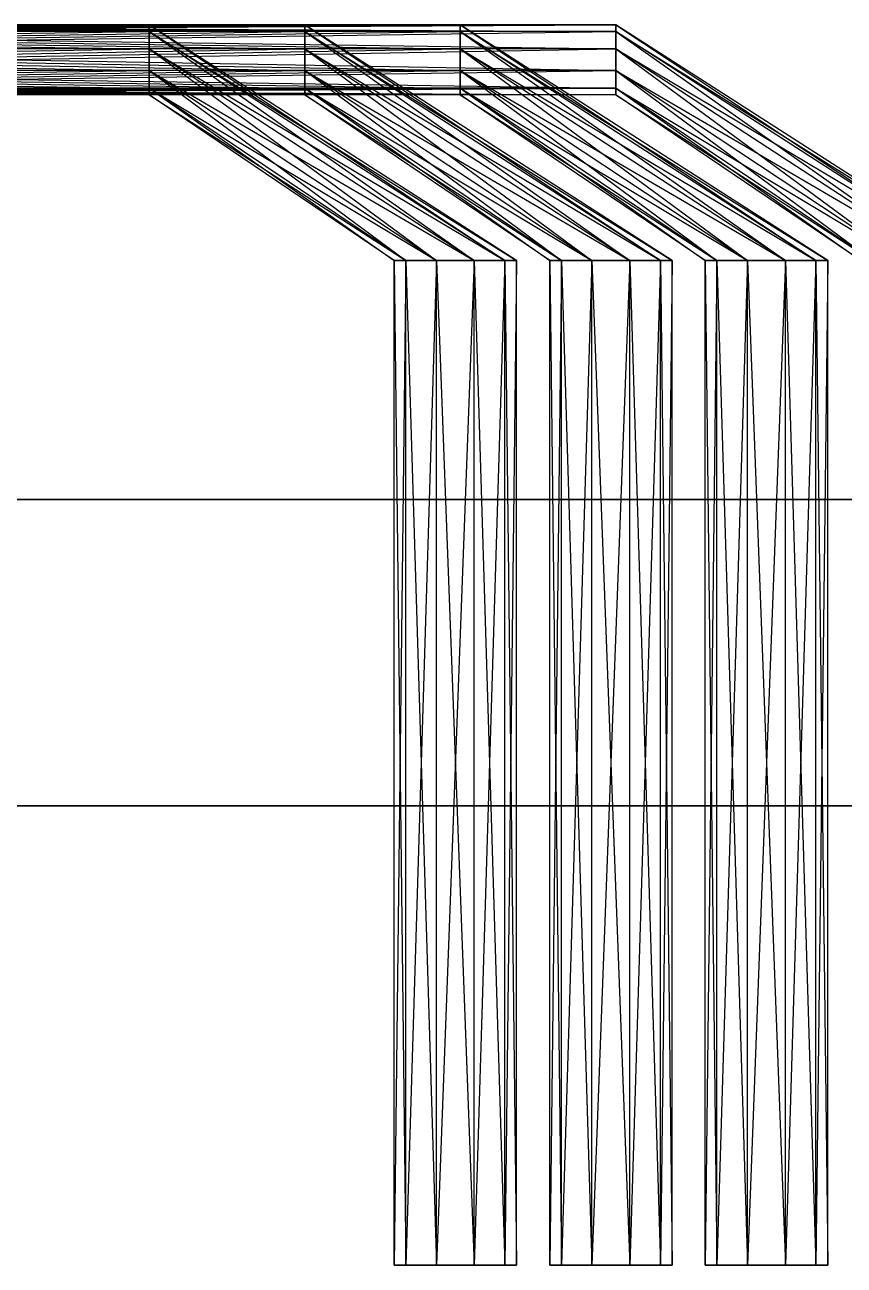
# Model space of a CAD drawing. Extents: x -2 to 217, y -2 to 10.
# Drawn here: x 151.294 to 153.97, y -2 to 2.05 of the extents above; entities that cross this region are included whole.
import ezdxf

# ---------------------------------------------------------------- set-up
doc = ezdxf.new("R2010")
doc.units = 0
doc.layers.add('UB3D', color=1, linetype='CONTINUOUS')

msp = doc.modelspace()

# ---------------------------------------------------------------- linework, layer by layer
at = {"layer": 'UB3D', "color": 254}
for points in [[(151.7, 2.02831, -55.4896), (147.7, 2.02831, -55.4896), (151.7, 2.050101, -55.372)], [(147.7, 2.02831, -55.4896), (151.7, 2.050101, -55.372), (147.7, 2.050101, -55.372)], [(151.7, 2.050101, -55.372), (147.7, 2.050101, -55.372), (151.7, 2.02831, -55.2544)], [(147.7, 2.050101, -55.372), (151.7, 2.02831, -55.2544), (147.7, 2.02831, -55.2544)], [(151.7, 1.971266, -55.5622), (147.7, 1.971266, -55.5622), (151.7, 2.02831, -55.4896)], [(147.7, 1.971266, -55.5622), (151.7, 2.02831, -55.4896), (147.7, 2.02831, -55.4896)], [(151.7, 2.02831, -55.2544), (147.7, 2.02831, -55.2544), (151.7, 1.971266, -55.1818)], [(147.7, 2.02831, -55.2544), (151.7, 1.971266, -55.1818), (147.7, 1.971266, -55.1818)], [(152.208, 2.02831, -68.1896), (148.208, 2.02831, -68.1896), (152.208, 2.050101, -68.072)], [(148.208, 2.02831, -68.1896), (152.208, 2.050101, -68.072), (148.208, 2.050101, -68.072)], [(152.208, 2.050101, -68.072), (148.208, 2.050101, -68.072), (152.208, 2.02831, -67.9544)], [(148.208, 2.050101, -68.072), (152.208, 2.02831, -67.9544), (148.208, 2.02831, -67.9544)], [(152.208, 2.02831, -18.4056), (148.208, 2.02831, -18.4056), (152.208, 2.050101, -18.288)], [(148.208, 2.02831, -18.4056), (152.208, 2.050101, -18.288), (148.208, 2.050101, -18.288)], [(152.208, 2.050101, -18.288), (148.208, 2.050101, -18.288), (152.208, 2.02831, -18.1704)], [(148.208, 2.050101, -18.288), (152.208, 2.02831, -18.1704), (148.208, 2.02831, -18.1704)], [(152.208, 2.02831, 20.7104), (148.208, 2.02831, 20.7104), (152.208, 2.050101, 20.828)], [(148.208, 2.02831, 20.7104), (152.208, 2.050101, 20.828), (148.208, 2.050101, 20.828)], [(152.208, 2.050101, 20.828), (148.208, 2.050101, 20.828), (152.208, 2.02831, 20.9456)], [(148.208, 2.050101, 20.828), (152.208, 2.02831, 20.9456), (148.208, 2.02831, 20.9456)], [(152.208, 1.971266, -68.2622), (148.208, 1.971266, -68.2622), (152.208, 2.02831, -68.1896)], [(148.208, 1.971266, -68.2622), (152.208, 2.02831, -68.1896), (148.208, 2.02831, -68.1896)], [(152.208, 2.02831, -67.9544), (148.208, 2.02831, -67.9544), (152.208, 1.971266, -67.8818)], [(148.208, 2.02831, -67.9544), (152.208, 1.971266, -67.8818), (148.208, 1.971266, -67.8818)], [(152.208, 1.971266, -18.4782), (148.208, 1.971266, -18.4782), (152.208, 2.02831, -18.4056)], [(148.208, 1.971266, -18.4782), (152.208, 2.02831, -18.4056), (148.208, 2.02831, -18.4056)], [(152.208, 2.02831, -18.1704), (148.208, 2.02831, -18.1704), (152.208, 1.971266, -18.0978)], [(148.208, 2.02831, -18.1704), (152.208, 1.971266, -18.0978), (148.208, 1.971266, -18.0978)], [(152.208, 1.971266, 20.6378), (148.208, 1.971266, 20.6378), (152.208, 2.02831, 20.7104)], [(148.208, 1.971266, 20.6378), (152.208, 2.02831, 20.7104), (148.208, 2.02831, 20.7104)], [(152.208, 2.02831, 20.9456), (148.208, 2.02831, 20.9456), (152.208, 1.971266, 21.0182)], [(148.208, 2.02831, 20.9456), (152.208, 1.971266, 21.0182), (148.208, 1.971266, 21.0182)], [(152.716, 2.02831, -31.1056), (148.716, 2.02831, -31.1056), (152.716, 2.050101, -30.988)], [(148.716, 2.02831, -31.1056), (152.716, 2.050101, -30.988), (148.716, 2.050101, -30.988)], [(152.716, 2.050101, -30.988), (148.716, 2.050101, -30.988), (152.716, 2.02831, -30.8704)], [(148.716, 2.050101, -30.988), (152.716, 2.02831, -30.8704), (148.716, 2.02831, -30.8704)], [(152.716, 2.02831, 8.0104), (148.716, 2.02831, 8.0104), (152.716, 2.050101, 8.128)], [(148.716, 2.02831, 8.0104), (152.716, 2.050101, 8.128), (148.716, 2.050101, 8.128)], [(152.716, 2.050101, 8.128), (148.716, 2.050101, 8.128), (152.716, 2.02831, 8.2456)], [(148.716, 2.050101, 8.128), (152.716, 2.02831, 8.2456), (148.716, 2.02831, 8.2456)], [(152.716, 2.02831, 59.8264), (148.716, 2.02831, 59.8264), (152.716, 2.050101, 59.944)], [(148.716, 2.02831, 59.8264), (152.716, 2.050101, 59.944), (148.716, 2.050101, 59.944)], [(152.716, 2.050101, 59.944), (148.716, 2.050101, 59.944), (152.716, 2.02831, 60.0616)], [(148.716, 2.050101, 59.944), (152.716, 2.02831, 60.0616), (148.716, 2.02831, 60.0616)], [(152.716, 1.971266, -31.1782), (148.716, 1.971266, -31.1782), (152.716, 2.02831, -31.1056)], [(148.716, 1.971266, -31.1782), (152.716, 2.02831, -31.1056), (148.716, 2.02831, -31.1056)], [(152.716, 2.02831, -30.8704), (148.716, 2.02831, -30.8704), (152.716, 1.971266, -30.7978)], [(148.716, 2.02831, -30.8704), (152.716, 1.971266, -30.7978), (148.716, 1.971266, -30.7978)], [(152.716, 1.971266, 7.9378), (148.716, 1.971266, 7.9378), (152.716, 2.02831, 8.0104)], [(148.716, 1.971266, 7.9378), (152.716, 2.02831, 8.0104), (148.716, 2.02831, 8.0104)], [(152.716, 2.02831, 8.2456), (148.716, 2.02831, 8.2456), (152.716, 1.971266, 8.3182)], [(148.716, 2.02831, 8.2456), (152.716, 1.971266, 8.3182), (148.716, 1.971266, 8.3182)], [(152.716, 1.971266, 59.7538), (148.716, 1.971266, 59.7538), (152.716, 2.02831, 59.8264)], [(148.716, 1.971266, 59.7538), (152.716, 2.02831, 59.8264), (148.716, 2.02831, 59.8264)], [(152.716, 2.02831, 60.0616), (148.716, 2.02831, 60.0616), (152.716, 1.971266, 60.1342)], [(148.716, 2.02831, 60.0616), (152.716, 1.971266, 60.1342), (148.716, 1.971266, 60.1342)], [(153.224, 2.02831, 47.1264), (149.224, 2.02831, 47.1264), (153.224, 2.050101, 47.244)], [(149.224, 2.02831, 47.1264), (153.224, 2.050101, 47.244), (149.224, 2.050101, 47.244)], [(153.224, 2.050101, 47.244), (149.224, 2.050101, 47.244), (153.224, 2.02831, 47.3616)], [(149.224, 2.050101, 47.244), (153.224, 2.02831, 47.3616), (149.224, 2.02831, 47.3616)], [(153.224, 1.971266, 47.0538), (149.224, 1.971266, 47.0538), (153.224, 2.02831, 47.1264)], [(149.224, 1.971266, 47.0538), (153.224, 2.02831, 47.1264), (149.224, 2.02831, 47.1264)], [(153.224, 2.02831, 47.3616), (149.224, 2.02831, 47.3616), (153.224, 1.971266, 47.4342)], [(149.224, 2.02831, 47.3616), (153.224, 1.971266, 47.4342), (149.224, 1.971266, 47.4342)], [(151.7, 2.02831, -55.4896), (152.9, 1.280011, -55.372), (151.7, 2.050101, -55.372)], [(152.9, 1.280011, -55.372), (151.7, 2.050101, -55.372), (152.8618, 1.280011, -55.2544)], [(151.7, 2.050101, -55.372), (152.8618, 1.280011, -55.2544), (151.7, 2.02831, -55.2544)], [(151.7, 1.971266, -55.5622), (152.8618, 1.280011, -55.4896), (151.7, 2.02831, -55.4896)], [(152.8618, 1.280011, -55.4896), (151.7, 2.02831, -55.4896), (152.9, 1.280011, -55.372)], [(152.8618, 1.280011, -55.2544), (151.7, 2.02831, -55.2544), (152.7618, 1.280011, -55.1818)], [(151.7, 2.02831, -55.2544), (152.7618, 1.280011, -55.1818), (151.7, 1.971266, -55.1818)], [(152.208, 2.02831, -68.1896), (153.408, 1.280011, -68.072), (152.208, 2.050101, -68.072)], [(153.408, 1.280011, -68.072), (152.208, 2.050101, -68.072), (153.3698, 1.280011, -67.9544)], [(152.208, 2.050101, -68.072), (153.3698, 1.280011, -67.9544), (152.208, 2.02831, -67.9544)], [(152.208, 2.02831, -18.4056), (153.408, 1.280011, -18.288), (152.208, 2.050101, -18.288)], [(153.408, 1.280011, -18.288), (152.208, 2.050101, -18.288), (153.3698, 1.280011, -18.1704)], [(152.208, 2.050101, -18.288), (153.3698, 1.280011, -18.1704), (152.208, 2.02831, -18.1704)], [(152.208, 2.02831, 20.7104), (153.408, 1.280011, 20.828), (152.208, 2.050101, 20.828)], [(153.408, 1.280011, 20.828), (152.208, 2.050101, 20.828), (153.3698, 1.280011, 20.9456)], [(152.208, 2.050101, 20.828), (153.3698, 1.280011, 20.9456), (152.208, 2.02831, 20.9456)], [(152.208, 1.971266, -68.2622), (153.3698, 1.280011, -68.1896), (152.208, 2.02831, -68.1896)], [(153.3698, 1.280011, -68.1896), (152.208, 2.02831, -68.1896), (153.408, 1.280011, -68.072)], [(153.3698, 1.280011, -67.9544), (152.208, 2.02831, -67.9544), (153.2698, 1.280011, -67.8818)], [(152.208, 2.02831, -67.9544), (153.2698, 1.280011, -67.8818), (152.208, 1.971266, -67.8818)], [(152.208, 1.971266, -18.4782), (153.3698, 1.280011, -18.4056), (152.208, 2.02831, -18.4056)], [(153.3698, 1.280011, -18.4056), (152.208, 2.02831, -18.4056), (153.408, 1.280011, -18.288)], [(153.3698, 1.280011, -18.1704), (152.208, 2.02831, -18.1704), (153.2698, 1.280011, -18.0978)], [(152.208, 2.02831, -18.1704), (153.2698, 1.280011, -18.0978), (152.208, 1.971266, -18.0978)], [(152.208, 1.971266, 20.6378), (153.3698, 1.280011, 20.7104), (152.208, 2.02831, 20.7104)], [(153.3698, 1.280011, 20.7104), (152.208, 2.02831, 20.7104), (153.408, 1.280011, 20.828)], [(153.3698, 1.280011, 20.9456), (152.208, 2.02831, 20.9456), (153.2698, 1.280011, 21.0182)], [(152.208, 2.02831, 20.9456), (153.2698, 1.280011, 21.0182), (152.208, 1.971266, 21.0182)], [(152.716, 2.02831, -31.1056), (153.916, 1.280011, -30.988), (152.716, 2.050101, -30.988)], [(153.916, 1.280011, -30.988), (152.716, 2.050101, -30.988), (153.8778, 1.280011, -30.8704)], [(152.716, 2.050101, -30.988), (153.8778, 1.280011, -30.8704), (152.716, 2.02831, -30.8704)], [(152.716, 2.02831, 8.0104), (153.916, 1.280011, 8.128), (152.716, 2.050101, 8.128)], [(153.916, 1.280011, 8.128), (152.716, 2.050101, 8.128), (153.8778, 1.280011, 8.2456)], [(152.716, 2.050101, 8.128), (153.8778, 1.280011, 8.2456), (152.716, 2.02831, 8.2456)], [(152.716, 2.02831, 59.8264), (153.916, 1.280011, 59.944), (152.716, 2.050101, 59.944)], [(153.916, 1.280011, 59.944), (152.716, 2.050101, 59.944), (153.8778, 1.280011, 60.0616)], [(152.716, 2.050101, 59.944), (153.8778, 1.280011, 60.0616), (152.716, 2.02831, 60.0616)], [(152.716, 1.971266, -31.1782), (153.8778, 1.280011, -31.1056), (152.716, 2.02831, -31.1056)], [(153.8778, 1.280011, -31.1056), (152.716, 2.02831, -31.1056), (153.916, 1.280011, -30.988)], [(153.8778, 1.280011, -30.8704), (152.716, 2.02831, -30.8704), (153.7778, 1.280011, -30.7978)], [(152.716, 2.02831, -30.8704), (153.7778, 1.280011, -30.7978), (152.716, 1.971266, -30.7978)], [(152.716, 1.971266, 7.9378), (153.8778, 1.280011, 8.0104), (152.716, 2.02831, 8.0104)], [(153.8778, 1.280011, 8.0104), (152.716, 2.02831, 8.0104), (153.916, 1.280011, 8.128)], [(153.8778, 1.280011, 8.2456), (152.716, 2.02831, 8.2456), (153.7778, 1.280011, 8.3182)], [(152.716, 2.02831, 8.2456), (153.7778, 1.280011, 8.3182), (152.716, 1.971266, 8.3182)], [(152.716, 1.971266, 59.7538), (153.8778, 1.280011, 59.8264), (152.716, 2.02831, 59.8264)], [(153.8778, 1.280011, 59.8264), (152.716, 2.02831, 59.8264), (153.916, 1.280011, 59.944)], [(153.8778, 1.280011, 60.0616), (152.716, 2.02831, 60.0616), (153.7778, 1.280011, 60.1342)], [(152.716, 2.02831, 60.0616), (153.7778, 1.280011, 60.1342), (152.716, 1.971266, 60.1342)], [(153.224, 2.02831, 47.1264), (154.424, 1.280011, 47.244), (153.224, 2.050101, 47.244)], [(154.424, 1.280011, 47.244), (153.224, 2.050101, 47.244), (154.3858, 1.280011, 47.3616)], [(153.224, 2.050101, 47.244), (154.3858, 1.280011, 47.3616), (153.224, 2.02831, 47.3616)], [(153.224, 1.971266, 47.0538), (154.3858, 1.280011, 47.1264), (153.224, 2.02831, 47.1264)], [(154.3858, 1.280011, 47.1264), (153.224, 2.02831, 47.1264), (154.424, 1.280011, 47.244)], [(154.3858, 1.280011, 47.3616), (153.224, 2.02831, 47.3616), (154.2858, 1.280011, 47.4342)], [(153.224, 2.02831, 47.3616), (154.2858, 1.280011, 47.4342), (153.224, 1.971266, 47.4342)], [(151.7, 1.90076, -55.5622), (147.7, 1.90076, -55.5622), (151.7, 1.971266, -55.5622)], [(147.7, 1.90076, -55.5622), (151.7, 1.971266, -55.5622), (147.7, 1.971266, -55.5622)], [(151.7, 1.971266, -55.1818), (147.7, 1.971266, -55.1818), (151.7, 1.90076, -55.1818)], [(147.7, 1.971266, -55.1818), (151.7, 1.90076, -55.1818), (147.7, 1.90076, -55.1818)], [(152.208, 1.90076, -68.2622), (148.208, 1.90076, -68.2622), (152.208, 1.971266, -68.2622)], [(148.208, 1.90076, -68.2622), (152.208, 1.971266, -68.2622), (148.208, 1.971266, -68.2622)], [(152.208, 1.971266, -67.8818), (148.208, 1.971266, -67.8818), (152.208, 1.90076, -67.8818)], [(148.208, 1.971266, -67.8818), (152.208, 1.90076, -67.8818), (148.208, 1.90076, -67.8818)], [(152.208, 1.90076, -18.4782), (148.208, 1.90076, -18.4782), (152.208, 1.971266, -18.4782)], [(148.208, 1.90076, -18.4782), (152.208, 1.971266, -18.4782), (148.208, 1.971266, -18.4782)], [(152.208, 1.971266, -18.0978), (148.208, 1.971266, -18.0978), (152.208, 1.90076, -18.0978)], [(148.208, 1.971266, -18.0978), (152.208, 1.90076, -18.0978), (148.208, 1.90076, -18.0978)], [(152.208, 1.90076, 20.6378), (148.208, 1.90076, 20.6378), (152.208, 1.971266, 20.6378)], [(148.208, 1.90076, 20.6378), (152.208, 1.971266, 20.6378), (148.208, 1.971266, 20.6378)], [(152.208, 1.971266, 21.0182), (148.208, 1.971266, 21.0182), (152.208, 1.90076, 21.0182)], [(148.208, 1.971266, 21.0182), (152.208, 1.90076, 21.0182), (148.208, 1.90076, 21.0182)], [(152.716, 1.90076, -31.1782), (148.716, 1.90076, -31.1782), (152.716, 1.971266, -31.1782)], [(148.716, 1.90076, -31.1782), (152.716, 1.971266, -31.1782), (148.716, 1.971266, -31.1782)], [(152.716, 1.971266, -30.7978), (148.716, 1.971266, -30.7978), (152.716, 1.90076, -30.7978)], [(148.716, 1.971266, -30.7978), (152.716, 1.90076, -30.7978), (148.716, 1.90076, -30.7978)], [(152.716, 1.90076, 7.9378), (148.716, 1.90076, 7.9378), (152.716, 1.971266, 7.9378)], [(148.716, 1.90076, 7.9378), (152.716, 1.971266, 7.9378), (148.716, 1.971266, 7.9378)], [(152.716, 1.971266, 8.3182), (148.716, 1.971266, 8.3182), (152.716, 1.90076, 8.3182)], [(148.716, 1.971266, 8.3182), (152.716, 1.90076, 8.3182), (148.716, 1.90076, 8.3182)], [(152.716, 1.90076, 59.7538), (148.716, 1.90076, 59.7538), (152.716, 1.971266, 59.7538)], [(148.716, 1.90076, 59.7538), (152.716, 1.971266, 59.7538), (148.716, 1.971266, 59.7538)], [(152.716, 1.971266, 60.1342), (148.716, 1.971266, 60.1342), (152.716, 1.90076, 60.1342)], [(148.716, 1.971266, 60.1342), (152.716, 1.90076, 60.1342), (148.716, 1.90076, 60.1342)], [(153.224, 1.90076, 47.0538), (149.224, 1.90076, 47.0538), (153.224, 1.971266, 47.0538)], [(149.224, 1.90076, 47.0538), (153.224, 1.971266, 47.0538), (149.224, 1.971266, 47.0538)], [(153.224, 1.971266, 47.4342), (149.224, 1.971266, 47.4342), (153.224, 1.90076, 47.4342)], [(149.224, 1.971266, 47.4342), (153.224, 1.90076, 47.4342), (149.224, 1.90076, 47.4342)], [(151.7, 1.90076, -55.5622), (152.7618, 1.280011, -55.5622), (151.7, 1.971266, -55.5622)], [(152.7618, 1.280011, -55.5622), (151.7, 1.971266, -55.5622), (152.8618, 1.280011, -55.4896)], [(152.7618, 1.280011, -55.1818), (151.7, 1.971266, -55.1818), (152.6382, 1.280011, -55.1818)], [(151.7, 1.971266, -55.1818), (152.6382, 1.280011, -55.1818), (151.7, 1.90076, -55.1818)], [(152.208, 1.90076, -68.2622), (153.2698, 1.280011, -68.2622), (152.208, 1.971266, -68.2622)], [(153.2698, 1.280011, -68.2622), (152.208, 1.971266, -68.2622), (153.3698, 1.280011, -68.1896)], [(153.2698, 1.280011, -67.8818), (152.208, 1.971266, -67.8818), (153.1462, 1.280011, -67.8818)], [(152.208, 1.971266, -67.8818), (153.1462, 1.280011, -67.8818), (152.208, 1.90076, -67.8818)], [(152.208, 1.90076, -18.4782), (153.2698, 1.280011, -18.4782), (152.208, 1.971266, -18.4782)], [(153.2698, 1.280011, -18.4782), (152.208, 1.971266, -18.4782), (153.3698, 1.280011, -18.4056)], [(153.2698, 1.280011, -18.0978), (152.208, 1.971266, -18.0978), (153.1462, 1.280011, -18.0978)], [(152.208, 1.971266, -18.0978), (153.1462, 1.280011, -18.0978), (152.208, 1.90076, -18.0978)], [(152.208, 1.90076, 20.6378), (153.2698, 1.280011, 20.6378), (152.208, 1.971266, 20.6378)], [(153.2698, 1.280011, 20.6378), (152.208, 1.971266, 20.6378), (153.3698, 1.280011, 20.7104)], [(153.2698, 1.280011, 21.0182), (152.208, 1.971266, 21.0182), (153.1462, 1.280011, 21.0182)], [(152.208, 1.971266, 21.0182), (153.1462, 1.280011, 21.0182), (152.208, 1.90076, 21.0182)], [(152.716, 1.90076, -31.1782), (153.7778, 1.280011, -31.1782), (152.716, 1.971266, -31.1782)], [(153.7778, 1.280011, -31.1782), (152.716, 1.971266, -31.1782), (153.8778, 1.280011, -31.1056)], [(153.7778, 1.280011, -30.7978), (152.716, 1.971266, -30.7978), (153.6542, 1.280011, -30.7978)], [(152.716, 1.971266, -30.7978), (153.6542, 1.280011, -30.7978), (152.716, 1.90076, -30.7978)], [(152.716, 1.90076, 7.9378), (153.7778, 1.280011, 7.9378), (152.716, 1.971266, 7.9378)], [(153.7778, 1.280011, 7.9378), (152.716, 1.971266, 7.9378), (153.8778, 1.280011, 8.0104)], [(153.7778, 1.280011, 8.3182), (152.716, 1.971266, 8.3182), (153.6542, 1.280011, 8.3182)], [(152.716, 1.971266, 8.3182), (153.6542, 1.280011, 8.3182), (152.716, 1.90076, 8.3182)], [(152.716, 1.90076, 59.7538), (153.7778, 1.280011, 59.7538), (152.716, 1.971266, 59.7538)], [(153.7778, 1.280011, 59.7538), (152.716, 1.971266, 59.7538), (153.8778, 1.280011, 59.8264)], [(153.7778, 1.280011, 60.1342), (152.716, 1.971266, 60.1342), (153.6542, 1.280011, 60.1342)], [(152.716, 1.971266, 60.1342), (153.6542, 1.280011, 60.1342), (152.716, 1.90076, 60.1342)], [(153.224, 1.90076, 47.0538), (154.2858, 1.280011, 47.0538), (153.224, 1.971266, 47.0538)], [(154.2858, 1.280011, 47.0538), (153.224, 1.971266, 47.0538), (154.3858, 1.280011, 47.1264)], [(154.2858, 1.280011, 47.4342), (153.224, 1.971266, 47.4342), (154.1622, 1.280011, 47.4342)], [(153.224, 1.971266, 47.4342), (154.1622, 1.280011, 47.4342), (153.224, 1.90076, 47.4342)], [(151.7, 1.843716, -55.4896), (147.7, 1.843716, -55.4896), (151.7, 1.90076, -55.5622)], [(147.7, 1.843716, -55.4896), (151.7, 1.90076, -55.5622), (147.7, 1.90076, -55.5622)], [(151.7, 1.90076, -55.1818), (147.7, 1.90076, -55.1818), (151.7, 1.843716, -55.2544)], [(147.7, 1.90076, -55.1818), (151.7, 1.843716, -55.2544), (147.7, 1.843716, -55.2544)], [(152.208, 1.843716, -68.1896), (148.208, 1.843716, -68.1896), (152.208, 1.90076, -68.2622)], [(148.208, 1.843716, -68.1896), (152.208, 1.90076, -68.2622), (148.208, 1.90076, -68.2622)], [(152.208, 1.90076, -67.8818), (148.208, 1.90076, -67.8818), (152.208, 1.843716, -67.9544)], [(148.208, 1.90076, -67.8818), (152.208, 1.843716, -67.9544), (148.208, 1.843716, -67.9544)], [(152.208, 1.843716, -18.4056), (148.208, 1.843716, -18.4056), (152.208, 1.90076, -18.4782)], [(148.208, 1.843716, -18.4056), (152.208, 1.90076, -18.4782), (148.208, 1.90076, -18.4782)], [(152.208, 1.90076, -18.0978), (148.208, 1.90076, -18.0978), (152.208, 1.843716, -18.1704)], [(148.208, 1.90076, -18.0978), (152.208, 1.843716, -18.1704), (148.208, 1.843716, -18.1704)], [(152.208, 1.843716, 20.7104), (148.208, 1.843716, 20.7104), (152.208, 1.90076, 20.6378)], [(148.208, 1.843716, 20.7104), (152.208, 1.90076, 20.6378), (148.208, 1.90076, 20.6378)], [(152.208, 1.90076, 21.0182), (148.208, 1.90076, 21.0182), (152.208, 1.843716, 20.9456)], [(148.208, 1.90076, 21.0182), (152.208, 1.843716, 20.9456), (148.208, 1.843716, 20.9456)], [(152.716, 1.843716, -31.1056), (148.716, 1.843716, -31.1056), (152.716, 1.90076, -31.1782)], [(148.716, 1.843716, -31.1056), (152.716, 1.90076, -31.1782), (148.716, 1.90076, -31.1782)], [(152.716, 1.90076, -30.7978), (148.716, 1.90076, -30.7978), (152.716, 1.843716, -30.8704)], [(148.716, 1.90076, -30.7978), (152.716, 1.843716, -30.8704), (148.716, 1.843716, -30.8704)], [(152.716, 1.843716, 8.0104), (148.716, 1.843716, 8.0104), (152.716, 1.90076, 7.9378)], [(148.716, 1.843716, 8.0104), (152.716, 1.90076, 7.9378), (148.716, 1.90076, 7.9378)], [(152.716, 1.90076, 8.3182), (148.716, 1.90076, 8.3182), (152.716, 1.843716, 8.2456)], [(148.716, 1.90076, 8.3182), (152.716, 1.843716, 8.2456), (148.716, 1.843716, 8.2456)], [(152.716, 1.843716, 59.8264), (148.716, 1.843716, 59.8264), (152.716, 1.90076, 59.7538)], [(148.716, 1.843716, 59.8264), (152.716, 1.90076, 59.7538), (148.716, 1.90076, 59.7538)], [(152.716, 1.90076, 60.1342), (148.716, 1.90076, 60.1342), (152.716, 1.843716, 60.0616)], [(148.716, 1.90076, 60.1342), (152.716, 1.843716, 60.0616), (148.716, 1.843716, 60.0616)], [(153.224, 1.843716, 47.1264), (149.224, 1.843716, 47.1264), (153.224, 1.90076, 47.0538)], [(149.224, 1.843716, 47.1264), (153.224, 1.90076, 47.0538), (149.224, 1.90076, 47.0538)], [(153.224, 1.90076, 47.4342), (149.224, 1.90076, 47.4342), (153.224, 1.843716, 47.3616)], [(149.224, 1.90076, 47.4342), (153.224, 1.843716, 47.3616), (149.224, 1.843716, 47.3616)], [(151.7, 1.843716, -55.4896), (152.6382, 1.280011, -55.5622), (151.7, 1.90076, -55.5622)], [(152.6382, 1.280011, -55.5622), (151.7, 1.90076, -55.5622), (152.7618, 1.280011, -55.5622)], [(152.6382, 1.280011, -55.1818), (151.7, 1.90076, -55.1818), (152.5382, 1.280011, -55.2544)], [(151.7, 1.90076, -55.1818), (152.5382, 1.280011, -55.2544), (151.7, 1.843716, -55.2544)], [(152.208, 1.843716, -68.1896), (153.1462, 1.280011, -68.2622), (152.208, 1.90076, -68.2622)], [(153.1462, 1.280011, -68.2622), (152.208, 1.90076, -68.2622), (153.2698, 1.280011, -68.2622)], [(153.1462, 1.280011, -67.8818), (152.208, 1.90076, -67.8818), (153.0462, 1.280011, -67.9544)], [(152.208, 1.90076, -67.8818), (153.0462, 1.280011, -67.9544), (152.208, 1.843716, -67.9544)], [(152.208, 1.843716, -18.4056), (153.1462, 1.280011, -18.4782), (152.208, 1.90076, -18.4782)], [(153.1462, 1.280011, -18.4782), (152.208, 1.90076, -18.4782), (153.2698, 1.280011, -18.4782)], [(153.1462, 1.280011, -18.0978), (152.208, 1.90076, -18.0978), (153.0462, 1.280011, -18.1704)], [(152.208, 1.90076, -18.0978), (153.0462, 1.280011, -18.1704), (152.208, 1.843716, -18.1704)], [(152.208, 1.843716, 20.7104), (153.1462, 1.280011, 20.6378), (152.208, 1.90076, 20.6378)], [(153.1462, 1.280011, 20.6378), (152.208, 1.90076, 20.6378), (153.2698, 1.280011, 20.6378)], [(153.1462, 1.280011, 21.0182), (152.208, 1.90076, 21.0182), (153.0462, 1.280011, 20.9456)], [(152.208, 1.90076, 21.0182), (153.0462, 1.280011, 20.9456), (152.208, 1.843716, 20.9456)], [(152.716, 1.843716, -31.1056), (153.6542, 1.280011, -31.1782), (152.716, 1.90076, -31.1782)], [(153.6542, 1.280011, -31.1782), (152.716, 1.90076, -31.1782), (153.7778, 1.280011, -31.1782)], [(153.6542, 1.280011, -30.7978), (152.716, 1.90076, -30.7978), (153.5542, 1.280011, -30.8704)], [(152.716, 1.90076, -30.7978), (153.5542, 1.280011, -30.8704), (152.716, 1.843716, -30.8704)], [(152.716, 1.843716, 8.0104), (153.6542, 1.280011, 7.9378), (152.716, 1.90076, 7.9378)], [(153.6542, 1.280011, 7.9378), (152.716, 1.90076, 7.9378), (153.7778, 1.280011, 7.9378)], [(153.6542, 1.280011, 8.3182), (152.716, 1.90076, 8.3182), (153.5542, 1.280011, 8.2456)], [(152.716, 1.90076, 8.3182), (153.5542, 1.280011, 8.2456), (152.716, 1.843716, 8.2456)], [(152.716, 1.843716, 59.8264), (153.6542, 1.280011, 59.7538), (152.716, 1.90076, 59.7538)], [(153.6542, 1.280011, 59.7538), (152.716, 1.90076, 59.7538), (153.7778, 1.280011, 59.7538)], [(153.6542, 1.280011, 60.1342), (152.716, 1.90076, 60.1342), (153.5542, 1.280011, 60.0616)], [(152.716, 1.90076, 60.1342), (153.5542, 1.280011, 60.0616), (152.716, 1.843716, 60.0616)], [(153.224, 1.843716, 47.1264), (154.1622, 1.280011, 47.0538), (153.224, 1.90076, 47.0538)], [(154.1622, 1.280011, 47.0538), (153.224, 1.90076, 47.0538), (154.2858, 1.280011, 47.0538)], [(154.1622, 1.280011, 47.4342), (153.224, 1.90076, 47.4342), (154.0622, 1.280011, 47.3616)], [(153.224, 1.90076, 47.4342), (154.0622, 1.280011, 47.3616), (153.224, 1.843716, 47.3616)], [(151.7, 1.821926, -55.372), (147.7, 1.821926, -55.372), (151.7, 1.843716, -55.4896)], [(147.7, 1.821926, -55.372), (151.7, 1.843716, -55.4896), (147.7, 1.843716, -55.4896)], [(151.7, 1.843716, -55.2544), (147.7, 1.843716, -55.2544), (151.7, 1.821926, -55.372)], [(147.7, 1.843716, -55.2544), (151.7, 1.821926, -55.372), (147.7, 1.821926, -55.372)], [(152.208, 1.821926, -68.072), (148.208, 1.821926, -68.072), (152.208, 1.843716, -68.1896)], [(148.208, 1.821926, -68.072), (152.208, 1.843716, -68.1896), (148.208, 1.843716, -68.1896)], [(152.208, 1.843716, -67.9544), (148.208, 1.843716, -67.9544), (152.208, 1.821926, -68.072)], [(148.208, 1.843716, -67.9544), (152.208, 1.821926, -68.072), (148.208, 1.821926, -68.072)], [(152.208, 1.821926, -18.288), (148.208, 1.821926, -18.288), (152.208, 1.843716, -18.4056)], [(148.208, 1.821926, -18.288), (152.208, 1.843716, -18.4056), (148.208, 1.843716, -18.4056)], [(152.208, 1.843716, -18.1704), (148.208, 1.843716, -18.1704), (152.208, 1.821926, -18.288)], [(148.208, 1.843716, -18.1704), (152.208, 1.821926, -18.288), (148.208, 1.821926, -18.288)], [(152.208, 1.821926, 20.828), (148.208, 1.821926, 20.828), (152.208, 1.843716, 20.7104)], [(148.208, 1.821926, 20.828), (152.208, 1.843716, 20.7104), (148.208, 1.843716, 20.7104)], [(152.208, 1.843716, 20.9456), (148.208, 1.843716, 20.9456), (152.208, 1.821926, 20.828)], [(148.208, 1.843716, 20.9456), (152.208, 1.821926, 20.828), (148.208, 1.821926, 20.828)], [(152.716, 1.821926, -30.988), (148.716, 1.821926, -30.988), (152.716, 1.843716, -31.1056)], [(148.716, 1.821926, -30.988), (152.716, 1.843716, -31.1056), (148.716, 1.843716, -31.1056)], [(152.716, 1.843716, -30.8704), (148.716, 1.843716, -30.8704), (152.716, 1.821926, -30.988)], [(148.716, 1.843716, -30.8704), (152.716, 1.821926, -30.988), (148.716, 1.821926, -30.988)], [(152.716, 1.821926, 8.128), (148.716, 1.821926, 8.128), (152.716, 1.843716, 8.0104)], [(148.716, 1.821926, 8.128), (152.716, 1.843716, 8.0104), (148.716, 1.843716, 8.0104)], [(152.716, 1.843716, 8.2456), (148.716, 1.843716, 8.2456), (152.716, 1.821926, 8.128)], [(148.716, 1.843716, 8.2456), (152.716, 1.821926, 8.128), (148.716, 1.821926, 8.128)], [(152.716, 1.821926, 59.944), (148.716, 1.821926, 59.944), (152.716, 1.843716, 59.8264)], [(148.716, 1.821926, 59.944), (152.716, 1.843716, 59.8264), (148.716, 1.843716, 59.8264)], [(152.716, 1.843716, 60.0616), (148.716, 1.843716, 60.0616), (152.716, 1.821926, 59.944)], [(148.716, 1.843716, 60.0616), (152.716, 1.821926, 59.944), (148.716, 1.821926, 59.944)], [(153.224, 1.821926, 47.244), (149.224, 1.821926, 47.244), (153.224, 1.843716, 47.1264)], [(149.224, 1.821926, 47.244), (153.224, 1.843716, 47.1264), (149.224, 1.843716, 47.1264)], [(153.224, 1.843716, 47.3616), (149.224, 1.843716, 47.3616), (153.224, 1.821926, 47.244)], [(149.224, 1.843716, 47.3616), (153.224, 1.821926, 47.244), (149.224, 1.821926, 47.244)], [(151.7, 1.821926, -55.372), (152.5382, 1.280011, -55.372), (151.7, 1.843716, -55.4896)], [(152.5382, 1.280011, -55.372), (151.7, 1.843716, -55.4896), (152.6382, 1.280011, -55.5622)], [(152.5382, 1.280011, -55.2544), (151.7, 1.843716, -55.2544), (152.5, 1.280011, -55.372)], [(151.7, 1.843716, -55.2544), (152.5, 1.280011, -55.372), (151.7, 1.821926, -55.372)], [(152.208, 1.821926, -68.072), (153.0462, 1.280011, -68.072), (152.208, 1.843716, -68.1896)], [(153.0462, 1.280011, -68.072), (152.208, 1.843716, -68.1896), (153.1462, 1.280011, -68.2622)], [(153.0462, 1.280011, -67.9544), (152.208, 1.843716, -67.9544), (153.008, 1.280011, -68.072)], [(152.208, 1.843716, -67.9544), (153.008, 1.280011, -68.072), (152.208, 1.821926, -68.072)], [(152.208, 1.821926, -18.288), (153.0462, 1.280011, -18.288), (152.208, 1.843716, -18.4056)], [(153.0462, 1.280011, -18.288), (152.208, 1.843716, -18.4056), (153.1462, 1.280011, -18.4782)], [(153.0462, 1.280011, -18.1704), (152.208, 1.843716, -18.1704), (153.008, 1.280011, -18.288)], [(152.208, 1.843716, -18.1704), (153.008, 1.280011, -18.288), (152.208, 1.821926, -18.288)], [(152.208, 1.821926, 20.828), (153.0462, 1.280011, 20.828), (152.208, 1.843716, 20.7104)], [(153.0462, 1.280011, 20.828), (152.208, 1.843716, 20.7104), (153.1462, 1.280011, 20.6378)], [(153.0462, 1.280011, 20.9456), (152.208, 1.843716, 20.9456), (153.008, 1.280011, 20.828)], [(152.208, 1.843716, 20.9456), (153.008, 1.280011, 20.828), (152.208, 1.821926, 20.828)], [(152.716, 1.821926, -30.988), (153.5542, 1.280011, -30.988), (152.716, 1.843716, -31.1056)], [(153.5542, 1.280011, -30.988), (152.716, 1.843716, -31.1056), (153.6542, 1.280011, -31.1782)], [(153.5542, 1.280011, -30.8704), (152.716, 1.843716, -30.8704), (153.516, 1.280011, -30.988)], [(152.716, 1.843716, -30.8704), (153.516, 1.280011, -30.988), (152.716, 1.821926, -30.988)], [(152.716, 1.821926, 8.128), (153.5542, 1.280011, 8.128), (152.716, 1.843716, 8.0104)], [(153.5542, 1.280011, 8.128), (152.716, 1.843716, 8.0104), (153.6542, 1.280011, 7.9378)], [(153.5542, 1.280011, 8.2456), (152.716, 1.843716, 8.2456), (153.516, 1.280011, 8.128)], [(152.716, 1.843716, 8.2456), (153.516, 1.280011, 8.128), (152.716, 1.821926, 8.128)], [(152.716, 1.821926, 59.944), (153.5542, 1.280011, 59.944), (152.716, 1.843716, 59.8264)], [(153.5542, 1.280011, 59.944), (152.716, 1.843716, 59.8264), (153.6542, 1.280011, 59.7538)], [(153.5542, 1.280011, 60.0616), (152.716, 1.843716, 60.0616), (153.516, 1.280011, 59.944)], [(152.716, 1.843716, 60.0616), (153.516, 1.280011, 59.944), (152.716, 1.821926, 59.944)], [(153.224, 1.821926, 47.244), (154.0622, 1.280011, 47.244), (153.224, 1.843716, 47.1264)], [(154.0622, 1.280011, 47.244), (153.224, 1.843716, 47.1264), (154.1622, 1.280011, 47.0538)], [(154.0622, 1.280011, 47.3616), (153.224, 1.843716, 47.3616), (154.024, 1.280011, 47.244)], [(153.224, 1.843716, 47.3616), (154.024, 1.280011, 47.244), (153.224, 1.821926, 47.244)], [(152.5, 1.280011, -55.372), (151.7, 1.821926, -55.372), (152.5382, 1.280011, -55.372)], [(153.008, 1.280011, -68.072), (152.208, 1.821926, -68.072), (153.0462, 1.280011, -68.072)], [(153.008, 1.280011, -18.288), (152.208, 1.821926, -18.288), (153.0462, 1.280011, -18.288)], [(153.008, 1.280011, 20.828), (152.208, 1.821926, 20.828), (153.0462, 1.280011, 20.828)], [(153.516, 1.280011, -30.988), (152.716, 1.821926, -30.988), (153.5542, 1.280011, -30.988)], [(153.516, 1.280011, 8.128), (152.716, 1.821926, 8.128), (153.5542, 1.280011, 8.128)], [(153.516, 1.280011, 59.944), (152.716, 1.821926, 59.944), (153.5542, 1.280011, 59.944)], [(154.024, 1.280011, 47.244), (153.224, 1.821926, 47.244), (154.0622, 1.280011, 47.244)], [(152.5, -2, -55.372), (152.5, 1.280011, -55.372), (152.5382, -2, -55.4896)], [(152.5, 1.280011, -55.372), (152.5382, -2, -55.4896), (152.5382, 1.280011, -55.372)], [(152.5382, -2, -55.2544), (152.5382, 1.280011, -55.2544), (152.5, -2, -55.372)], [(152.5382, 1.280011, -55.2544), (152.5, -2, -55.372), (152.5, 1.280011, -55.372)], [(152.5382, -2, -55.4896), (152.5382, 1.280011, -55.372), (152.6382, -2, -55.5622)], [(152.5382, 1.280011, -55.372), (152.6382, -2, -55.5622), (152.6382, 1.280011, -55.5622)], [(152.6382, -2, -55.1818), (152.6382, 1.280011, -55.1818), (152.5382, -2, -55.2544)], [(152.6382, 1.280011, -55.1818), (152.5382, -2, -55.2544), (152.5382, 1.280011, -55.2544)], [(152.6382, -2, -55.5622), (152.6382, 1.280011, -55.5622), (152.7618, -2, -55.5622)], [(152.6382, 1.280011, -55.5622), (152.7618, -2, -55.5622), (152.7618, 1.280011, -55.5622)], [(152.7618, -2, -55.1818), (152.7618, 1.280011, -55.1818), (152.6382, -2, -55.1818)], [(152.7618, 1.280011, -55.1818), (152.6382, -2, -55.1818), (152.6382, 1.280011, -55.1818)], [(152.7618, -2, -55.5622), (152.7618, 1.280011, -55.5622), (152.8618, -2, -55.4896)], [(152.7618, 1.280011, -55.5622), (152.8618, -2, -55.4896), (152.8618, 1.280011, -55.4896)], [(152.8618, -2, -55.2544), (152.8618, 1.280011, -55.2544), (152.7618, -2, -55.1818)], [(152.8618, 1.280011, -55.2544), (152.7618, -2, -55.1818), (152.7618, 1.280011, -55.1818)], [(152.8618, -2, -55.4896), (152.8618, 1.280011, -55.4896), (152.9, -2, -55.372)], [(152.8618, 1.280011, -55.4896), (152.9, -2, -55.372), (152.9, 1.280011, -55.372)], [(152.9, -2, -55.372), (152.9, 1.280011, -55.372), (152.8618, -2, -55.2544)], [(152.9, 1.280011, -55.372), (152.8618, -2, -55.2544), (152.8618, 1.280011, -55.2544)], [(153.008, -2, -68.072), (153.008, 1.280011, -68.072), (153.0462, -2, -68.1896)], [(153.008, 1.280011, -68.072), (153.0462, -2, -68.1896), (153.0462, 1.280011, -68.072)], [(153.0462, -2, -67.9544), (153.0462, 1.280011, -67.9544), (153.008, -2, -68.072)], [(153.0462, 1.280011, -67.9544), (153.008, -2, -68.072), (153.008, 1.280011, -68.072)], [(153.008, -2, -18.288), (153.008, 1.280011, -18.288), (153.0462, -2, -18.4056)], [(153.008, 1.280011, -18.288), (153.0462, -2, -18.4056), (153.0462, 1.280011, -18.288)], [(153.0462, -2, -18.1704), (153.0462, 1.280011, -18.1704), (153.008, -2, -18.288)], [(153.0462, 1.280011, -18.1704), (153.008, -2, -18.288), (153.008, 1.280011, -18.288)], [(153.008, -2, 20.828), (153.008, 1.280011, 20.828), (153.0462, -2, 20.7104)], [(153.008, 1.280011, 20.828), (153.0462, -2, 20.7104), (153.0462, 1.280011, 20.828)], [(153.0462, -2, 20.9456), (153.0462, 1.280011, 20.9456), (153.008, -2, 20.828)], [(153.0462, 1.280011, 20.9456), (153.008, -2, 20.828), (153.008, 1.280011, 20.828)], [(153.0462, -2, -68.1896), (153.0462, 1.280011, -68.072), (153.1462, -2, -68.2622)], [(153.0462, 1.280011, -68.072), (153.1462, -2, -68.2622), (153.1462, 1.280011, -68.2622)], [(153.1462, -2, -67.8818), (153.1462, 1.280011, -67.8818), (153.0462, -2, -67.9544)], [(153.1462, 1.280011, -67.8818), (153.0462, -2, -67.9544), (153.0462, 1.280011, -67.9544)], [(153.0462, -2, -18.4056), (153.0462, 1.280011, -18.288), (153.1462, -2, -18.4782)], [(153.0462, 1.280011, -18.288), (153.1462, -2, -18.4782), (153.1462, 1.280011, -18.4782)], [(153.1462, -2, -18.0978), (153.1462, 1.280011, -18.0978), (153.0462, -2, -18.1704)], [(153.1462, 1.280011, -18.0978), (153.0462, -2, -18.1704), (153.0462, 1.280011, -18.1704)], [(153.0462, -2, 20.7104), (153.0462, 1.280011, 20.828), (153.1462, -2, 20.6378)], [(153.0462, 1.280011, 20.828), (153.1462, -2, 20.6378), (153.1462, 1.280011, 20.6378)], [(153.1462, -2, 21.0182), (153.1462, 1.280011, 21.0182), (153.0462, -2, 20.9456)], [(153.1462, 1.280011, 21.0182), (153.0462, -2, 20.9456), (153.0462, 1.280011, 20.9456)], [(153.1462, -2, -68.2622), (153.1462, 1.280011, -68.2622), (153.2698, -2, -68.2622)], [(153.1462, 1.280011, -68.2622), (153.2698, -2, -68.2622), (153.2698, 1.280011, -68.2622)], [(153.2698, -2, -67.8818), (153.2698, 1.280011, -67.8818), (153.1462, -2, -67.8818)], [(153.2698, 1.280011, -67.8818), (153.1462, -2, -67.8818), (153.1462, 1.280011, -67.8818)], [(153.1462, -2, -18.4782), (153.1462, 1.280011, -18.4782), (153.2698, -2, -18.4782)], [(153.1462, 1.280011, -18.4782), (153.2698, -2, -18.4782), (153.2698, 1.280011, -18.4782)], [(153.2698, -2, -18.0978), (153.2698, 1.280011, -18.0978), (153.1462, -2, -18.0978)], [(153.2698, 1.280011, -18.0978), (153.1462, -2, -18.0978), (153.1462, 1.280011, -18.0978)], [(153.1462, -2, 20.6378), (153.1462, 1.280011, 20.6378), (153.2698, -2, 20.6378)], [(153.1462, 1.280011, 20.6378), (153.2698, -2, 20.6378), (153.2698, 1.280011, 20.6378)], [(153.2698, -2, 21.0182), (153.2698, 1.280011, 21.0182), (153.1462, -2, 21.0182)], [(153.2698, 1.280011, 21.0182), (153.1462, -2, 21.0182), (153.1462, 1.280011, 21.0182)], [(153.2698, -2, -68.2622), (153.2698, 1.280011, -68.2622), (153.3698, -2, -68.1896)], [(153.2698, 1.280011, -68.2622), (153.3698, -2, -68.1896), (153.3698, 1.280011, -68.1896)], [(153.3698, -2, -67.9544), (153.3698, 1.280011, -67.9544), (153.2698, -2, -67.8818)], [(153.3698, 1.280011, -67.9544), (153.2698, -2, -67.8818), (153.2698, 1.280011, -67.8818)], [(153.2698, -2, -18.4782), (153.2698, 1.280011, -18.4782), (153.3698, -2, -18.4056)], [(153.2698, 1.280011, -18.4782), (153.3698, -2, -18.4056), (153.3698, 1.280011, -18.4056)], [(153.3698, -2, -18.1704), (153.3698, 1.280011, -18.1704), (153.2698, -2, -18.0978)], [(153.3698, 1.280011, -18.1704), (153.2698, -2, -18.0978), (153.2698, 1.280011, -18.0978)], [(153.2698, -2, 20.6378), (153.2698, 1.280011, 20.6378), (153.3698, -2, 20.7104)], [(153.2698, 1.280011, 20.6378), (153.3698, -2, 20.7104), (153.3698, 1.280011, 20.7104)], [(153.3698, -2, 20.9456), (153.3698, 1.280011, 20.9456), (153.2698, -2, 21.0182)], [(153.3698, 1.280011, 20.9456), (153.2698, -2, 21.0182), (153.2698, 1.280011, 21.0182)], [(153.3698, -2, -68.1896), (153.3698, 1.280011, -68.1896), (153.408, -2, -68.072)], [(153.3698, 1.280011, -68.1896), (153.408, -2, -68.072), (153.408, 1.280011, -68.072)], [(153.408, -2, -68.072), (153.408, 1.280011, -68.072), (153.3698, -2, -67.9544)], [(153.408, 1.280011, -68.072), (153.3698, -2, -67.9544), (153.3698, 1.280011, -67.9544)], [(153.3698, -2, -18.4056), (153.3698, 1.280011, -18.4056), (153.408, -2, -18.288)], [(153.3698, 1.280011, -18.4056), (153.408, -2, -18.288), (153.408, 1.280011, -18.288)], [(153.408, -2, -18.288), (153.408, 1.280011, -18.288), (153.3698, -2, -18.1704)], [(153.408, 1.280011, -18.288), (153.3698, -2, -18.1704), (153.3698, 1.280011, -18.1704)], [(153.3698, -2, 20.7104), (153.3698, 1.280011, 20.7104), (153.408, -2, 20.828)], [(153.3698, 1.280011, 20.7104), (153.408, -2, 20.828), (153.408, 1.280011, 20.828)], [(153.408, -2, 20.828), (153.408, 1.280011, 20.828), (153.3698, -2, 20.9456)], [(153.408, 1.280011, 20.828), (153.3698, -2, 20.9456), (153.3698, 1.280011, 20.9456)], [(153.516, -2, -30.988), (153.516, 1.280011, -30.988), (153.5542, -2, -31.1056)], [(153.516, 1.280011, -30.988), (153.5542, -2, -31.1056), (153.5542, 1.280011, -30.988)], [(153.5542, -2, -30.8704), (153.5542, 1.280011, -30.8704), (153.516, -2, -30.988)], [(153.5542, 1.280011, -30.8704), (153.516, -2, -30.988), (153.516, 1.280011, -30.988)], [(153.516, -2, 8.128), (153.516, 1.280011, 8.128), (153.5542, -2, 8.0104)], [(153.516, 1.280011, 8.128), (153.5542, -2, 8.0104), (153.5542, 1.280011, 8.128)], [(153.5542, -2, 8.2456), (153.5542, 1.280011, 8.2456), (153.516, -2, 8.128)], [(153.5542, 1.280011, 8.2456), (153.516, -2, 8.128), (153.516, 1.280011, 8.128)], [(153.516, -2, 59.944), (153.516, 1.280011, 59.944), (153.5542, -2, 59.8264)], [(153.516, 1.280011, 59.944), (153.5542, -2, 59.8264), (153.5542, 1.280011, 59.944)], [(153.5542, -2, 60.0616), (153.5542, 1.280011, 60.0616), (153.516, -2, 59.944)], [(153.5542, 1.280011, 60.0616), (153.516, -2, 59.944), (153.516, 1.280011, 59.944)], [(153.5542, -2, -31.1056), (153.5542, 1.280011, -30.988), (153.6542, -2, -31.1782)], [(153.5542, 1.280011, -30.988), (153.6542, -2, -31.1782), (153.6542, 1.280011, -31.1782)], [(153.6542, -2, -30.7978), (153.6542, 1.280011, -30.7978), (153.5542, -2, -30.8704)], [(153.6542, 1.280011, -30.7978), (153.5542, -2, -30.8704), (153.5542, 1.280011, -30.8704)], [(153.5542, -2, 8.0104), (153.5542, 1.280011, 8.128), (153.6542, -2, 7.9378)], [(153.5542, 1.280011, 8.128), (153.6542, -2, 7.9378), (153.6542, 1.280011, 7.9378)], [(153.6542, -2, 8.3182), (153.6542, 1.280011, 8.3182), (153.5542, -2, 8.2456)], [(153.6542, 1.280011, 8.3182), (153.5542, -2, 8.2456), (153.5542, 1.280011, 8.2456)], [(153.5542, -2, 59.8264), (153.5542, 1.280011, 59.944), (153.6542, -2, 59.7538)], [(153.5542, 1.280011, 59.944), (153.6542, -2, 59.7538), (153.6542, 1.280011, 59.7538)], [(153.6542, -2, 60.1342), (153.6542, 1.280011, 60.1342), (153.5542, -2, 60.0616)], [(153.6542, 1.280011, 60.1342), (153.5542, -2, 60.0616), (153.5542, 1.280011, 60.0616)], [(153.6542, -2, -31.1782), (153.6542, 1.280011, -31.1782), (153.7778, -2, -31.1782)], [(153.6542, 1.280011, -31.1782), (153.7778, -2, -31.1782), (153.7778, 1.280011, -31.1782)], [(153.7778, -2, -30.7978), (153.7778, 1.280011, -30.7978), (153.6542, -2, -30.7978)], [(153.7778, 1.280011, -30.7978), (153.6542, -2, -30.7978), (153.6542, 1.280011, -30.7978)], [(153.6542, -2, 7.9378), (153.6542, 1.280011, 7.9378), (153.7778, -2, 7.9378)], [(153.6542, 1.280011, 7.9378), (153.7778, -2, 7.9378), (153.7778, 1.280011, 7.9378)], [(153.7778, -2, 8.3182), (153.7778, 1.280011, 8.3182), (153.6542, -2, 8.3182)], [(153.7778, 1.280011, 8.3182), (153.6542, -2, 8.3182), (153.6542, 1.280011, 8.3182)], [(153.6542, -2, 59.7538), (153.6542, 1.280011, 59.7538), (153.7778, -2, 59.7538)], [(153.6542, 1.280011, 59.7538), (153.7778, -2, 59.7538), (153.7778, 1.280011, 59.7538)], [(153.7778, -2, 60.1342), (153.7778, 1.280011, 60.1342), (153.6542, -2, 60.1342)], [(153.7778, 1.280011, 60.1342), (153.6542, -2, 60.1342), (153.6542, 1.280011, 60.1342)], [(153.7778, -2, -31.1782), (153.7778, 1.280011, -31.1782), (153.8778, -2, -31.1056)], [(153.7778, 1.280011, -31.1782), (153.8778, -2, -31.1056), (153.8778, 1.280011, -31.1056)], [(153.8778, -2, -30.8704), (153.8778, 1.280011, -30.8704), (153.7778, -2, -30.7978)], [(153.8778, 1.280011, -30.8704), (153.7778, -2, -30.7978), (153.7778, 1.280011, -30.7978)], [(153.7778, -2, 7.9378), (153.7778, 1.280011, 7.9378), (153.8778, -2, 8.0104)], [(153.7778, 1.280011, 7.9378), (153.8778, -2, 8.0104), (153.8778, 1.280011, 8.0104)], [(153.8778, -2, 8.2456), (153.8778, 1.280011, 8.2456), (153.7778, -2, 8.3182)], [(153.8778, 1.280011, 8.2456), (153.7778, -2, 8.3182), (153.7778, 1.280011, 8.3182)], [(153.7778, -2, 59.7538), (153.7778, 1.280011, 59.7538), (153.8778, -2, 59.8264)], [(153.7778, 1.280011, 59.7538), (153.8778, -2, 59.8264), (153.8778, 1.280011, 59.8264)], [(153.8778, -2, 60.0616), (153.8778, 1.280011, 60.0616), (153.7778, -2, 60.1342)], [(153.8778, 1.280011, 60.0616), (153.7778, -2, 60.1342), (153.7778, 1.280011, 60.1342)], [(153.8778, -2, -31.1056), (153.8778, 1.280011, -31.1056), (153.916, -2, -30.988)], [(153.8778, 1.280011, -31.1056), (153.916, -2, -30.988), (153.916, 1.280011, -30.988)], [(153.916, -2, -30.988), (153.916, 1.280011, -30.988), (153.8778, -2, -30.8704)], [(153.916, 1.280011, -30.988), (153.8778, -2, -30.8704), (153.8778, 1.280011, -30.8704)], [(153.8778, -2, 8.0104), (153.8778, 1.280011, 8.0104), (153.916, -2, 8.128)], [(153.8778, 1.280011, 8.0104), (153.916, -2, 8.128), (153.916, 1.280011, 8.128)], [(153.916, -2, 8.128), (153.916, 1.280011, 8.128), (153.8778, -2, 8.2456)], [(153.916, 1.280011, 8.128), (153.8778, -2, 8.2456), (153.8778, 1.280011, 8.2456)], [(153.8778, -2, 59.8264), (153.8778, 1.280011, 59.8264), (153.916, -2, 59.944)], [(153.8778, 1.280011, 59.8264), (153.916, -2, 59.944), (153.916, 1.280011, 59.944)], [(153.916, -2, 59.944), (153.916, 1.280011, 59.944), (153.8778, -2, 60.0616)], [(153.916, 1.280011, 59.944), (153.8778, -2, 60.0616), (153.8778, 1.280011, 60.0616)], [(152.7, -2, -55.372), (152.5, -2, -55.372), (152.5382, -2, -55.4896)], [(152.7, -2, -55.372), (152.5382, -2, -55.2544), (152.5, -2, -55.372)], [(152.7, -2, -55.372), (152.5382, -2, -55.4896), (152.6382, -2, -55.5622)], [(152.7, -2, -55.372), (152.6382, -2, -55.1818), (152.5382, -2, -55.2544)], [(152.7, -2, -55.372), (152.6382, -2, -55.5622), (152.7618, -2, -55.5622)], [(152.7, -2, -55.372), (152.7618, -2, -55.1818), (152.6382, -2, -55.1818)], [(152.7, -2, -55.372), (152.7618, -2, -55.5622), (152.8618, -2, -55.4896)], [(152.7, -2, -55.372), (152.8618, -2, -55.4896), (152.9, -2, -55.372)], [(152.7, -2, -55.372), (152.9, -2, -55.372), (152.8618, -2, -55.2544)], [(152.7, -2, -55.372), (152.8618, -2, -55.2544), (152.7618, -2, -55.1818)], [(153.208, -2, -68.072), (153.008, -2, -68.072), (153.0462, -2, -68.1896)], [(153.208, -2, -68.072), (153.0462, -2, -67.9544), (153.008, -2, -68.072)], [(153.208, -2, -18.288), (153.008, -2, -18.288), (153.0462, -2, -18.4056)], [(153.208, -2, -18.288), (153.0462, -2, -18.1704), (153.008, -2, -18.288)], [(153.208, -2, 20.828), (153.008, -2, 20.828), (153.0462, -2, 20.7104)], [(153.208, -2, 20.828), (153.0462, -2, 20.9456), (153.008, -2, 20.828)], [(153.208, -2, -68.072), (153.0462, -2, -68.1896), (153.1462, -2, -68.2622)], [(153.208, -2, -68.072), (153.1462, -2, -67.8818), (153.0462, -2, -67.9544)], [(153.208, -2, -18.288), (153.0462, -2, -18.4056), (153.1462, -2, -18.4782)], [(153.208, -2, -18.288), (153.1462, -2, -18.0978), (153.0462, -2, -18.1704)], [(153.208, -2, 20.828), (153.0462, -2, 20.7104), (153.1462, -2, 20.6378)], [(153.208, -2, 20.828), (153.1462, -2, 21.0182), (153.0462, -2, 20.9456)], [(153.208, -2, -68.072), (153.1462, -2, -68.2622), (153.2698, -2, -68.2622)], [(153.208, -2, -68.072), (153.2698, -2, -67.8818), (153.1462, -2, -67.8818)], [(153.208, -2, -18.288), (153.1462, -2, -18.4782), (153.2698, -2, -18.4782)], [(153.208, -2, -18.288), (153.2698, -2, -18.0978), (153.1462, -2, -18.0978)], [(153.208, -2, 20.828), (153.1462, -2, 20.6378), (153.2698, -2, 20.6378)], [(153.208, -2, 20.828), (153.2698, -2, 21.0182), (153.1462, -2, 21.0182)], [(153.208, -2, -68.072), (153.2698, -2, -68.2622), (153.3698, -2, -68.1896)], [(153.208, -2, -68.072), (153.3698, -2, -68.1896), (153.408, -2, -68.072)], [(153.208, -2, -68.072), (153.408, -2, -68.072), (153.3698, -2, -67.9544)], [(153.208, -2, -68.072), (153.3698, -2, -67.9544), (153.2698, -2, -67.8818)], [(153.208, -2, -18.288), (153.2698, -2, -18.4782), (153.3698, -2, -18.4056)], [(153.208, -2, -18.288), (153.3698, -2, -18.4056), (153.408, -2, -18.288)], [(153.208, -2, -18.288), (153.408, -2, -18.288), (153.3698, -2, -18.1704)], [(153.208, -2, -18.288), (153.3698, -2, -18.1704), (153.2698, -2, -18.0978)], [(153.208, -2, 20.828), (153.2698, -2, 20.6378), (153.3698, -2, 20.7104)], [(153.208, -2, 20.828), (153.3698, -2, 20.7104), (153.408, -2, 20.828)], [(153.208, -2, 20.828), (153.408, -2, 20.828), (153.3698, -2, 20.9456)], [(153.208, -2, 20.828), (153.3698, -2, 20.9456), (153.2698, -2, 21.0182)], [(153.716, -2, -30.988), (153.516, -2, -30.988), (153.5542, -2, -31.1056)], [(153.716, -2, -30.988), (153.5542, -2, -30.8704), (153.516, -2, -30.988)], [(153.716, -2, 8.128), (153.516, -2, 8.128), (153.5542, -2, 8.0104)], [(153.716, -2, 8.128), (153.5542, -2, 8.2456), (153.516, -2, 8.128)], [(153.716, -2, 59.944), (153.516, -2, 59.944), (153.5542, -2, 59.8264)], [(153.716, -2, 59.944), (153.5542, -2, 60.0616), (153.516, -2, 59.944)], [(153.716, -2, -30.988), (153.5542, -2, -31.1056), (153.6542, -2, -31.1782)], [(153.716, -2, -30.988), (153.6542, -2, -30.7978), (153.5542, -2, -30.8704)], [(153.716, -2, 8.128), (153.5542, -2, 8.0104), (153.6542, -2, 7.9378)], [(153.716, -2, 8.128), (153.6542, -2, 8.3182), (153.5542, -2, 8.2456)], [(153.716, -2, 59.944), (153.5542, -2, 59.8264), (153.6542, -2, 59.7538)], [(153.716, -2, 59.944), (153.6542, -2, 60.1342), (153.5542, -2, 60.0616)], [(153.716, -2, -30.988), (153.6542, -2, -31.1782), (153.7778, -2, -31.1782)], [(153.716, -2, -30.988), (153.7778, -2, -30.7978), (153.6542, -2, -30.7978)], [(153.716, -2, 8.128), (153.6542, -2, 7.9378), (153.7778, -2, 7.9378)], [(153.716, -2, 8.128), (153.7778, -2, 8.3182), (153.6542, -2, 8.3182)], [(153.716, -2, 59.944), (153.6542, -2, 59.7538), (153.7778, -2, 59.7538)], [(153.716, -2, 59.944), (153.7778, -2, 60.1342), (153.6542, -2, 60.1342)], [(153.716, -2, -30.988), (153.7778, -2, -31.1782), (153.8778, -2, -31.1056)], [(153.716, -2, -30.988), (153.8778, -2, -31.1056), (153.916, -2, -30.988)], [(153.716, -2, -30.988), (153.916, -2, -30.988), (153.8778, -2, -30.8704)], [(153.716, -2, -30.988), (153.8778, -2, -30.8704), (153.7778, -2, -30.7978)], [(153.716, -2, 8.128), (153.7778, -2, 7.9378), (153.8778, -2, 8.0104)], [(153.716, -2, 8.128), (153.8778, -2, 8.0104), (153.916, -2, 8.128)], [(153.716, -2, 8.128), (153.916, -2, 8.128), (153.8778, -2, 8.2456)], [(153.716, -2, 8.128), (153.8778, -2, 8.2456), (153.7778, -2, 8.3182)], [(153.716, -2, 59.944), (153.7778, -2, 59.7538), (153.8778, -2, 59.8264)], [(153.716, -2, 59.944), (153.8778, -2, 59.8264), (153.916, -2, 59.944)], [(153.716, -2, 59.944), (153.916, -2, 59.944), (153.8778, -2, 60.0616)], [(153.716, -2, 59.944), (153.8778, -2, 60.0616), (153.7778, -2, 60.1342)]]:
    msp.add_3dface(points, dxfattribs=at)
at = {"layer": 'UB3D', "color": 94}
for points in [[(-2.286, 0.5, -81.534), (216.662, 0.5, -81.534), (216.662, -0.5, -81.534), (-2.286, -0.5, -81.534)], [(216.662, 0.5, 72.136), (-2.286, 0.5, 72.136), (-2.286, -0.5, 72.136), (216.662, -0.5, 72.136)], [(-2.286, 0.5, 72.136), (-2.286, 0.5, -81.534), (216.662, 0.5, -81.534)], [(-2.286, 0.5, 72.136), (216.662, 0.5, -81.534), (216.662, 0.5, 72.136)], [(-2.286, 0.5, 72.136), (216.662, 0.5, 72.136), (-2.286, 0.5, 72.136)], [(-2.286, -0.5, 72.136), (216.662, -0.5, 72.136), (216.662, -0.5, -81.534)], [(-2.286, -0.5, 72.136), (216.662, -0.5, -81.534), (-2.286, -0.5, -81.534)]]:
    msp.add_3dface(points, dxfattribs=at)

doc.saveas('drawing.dxf')
